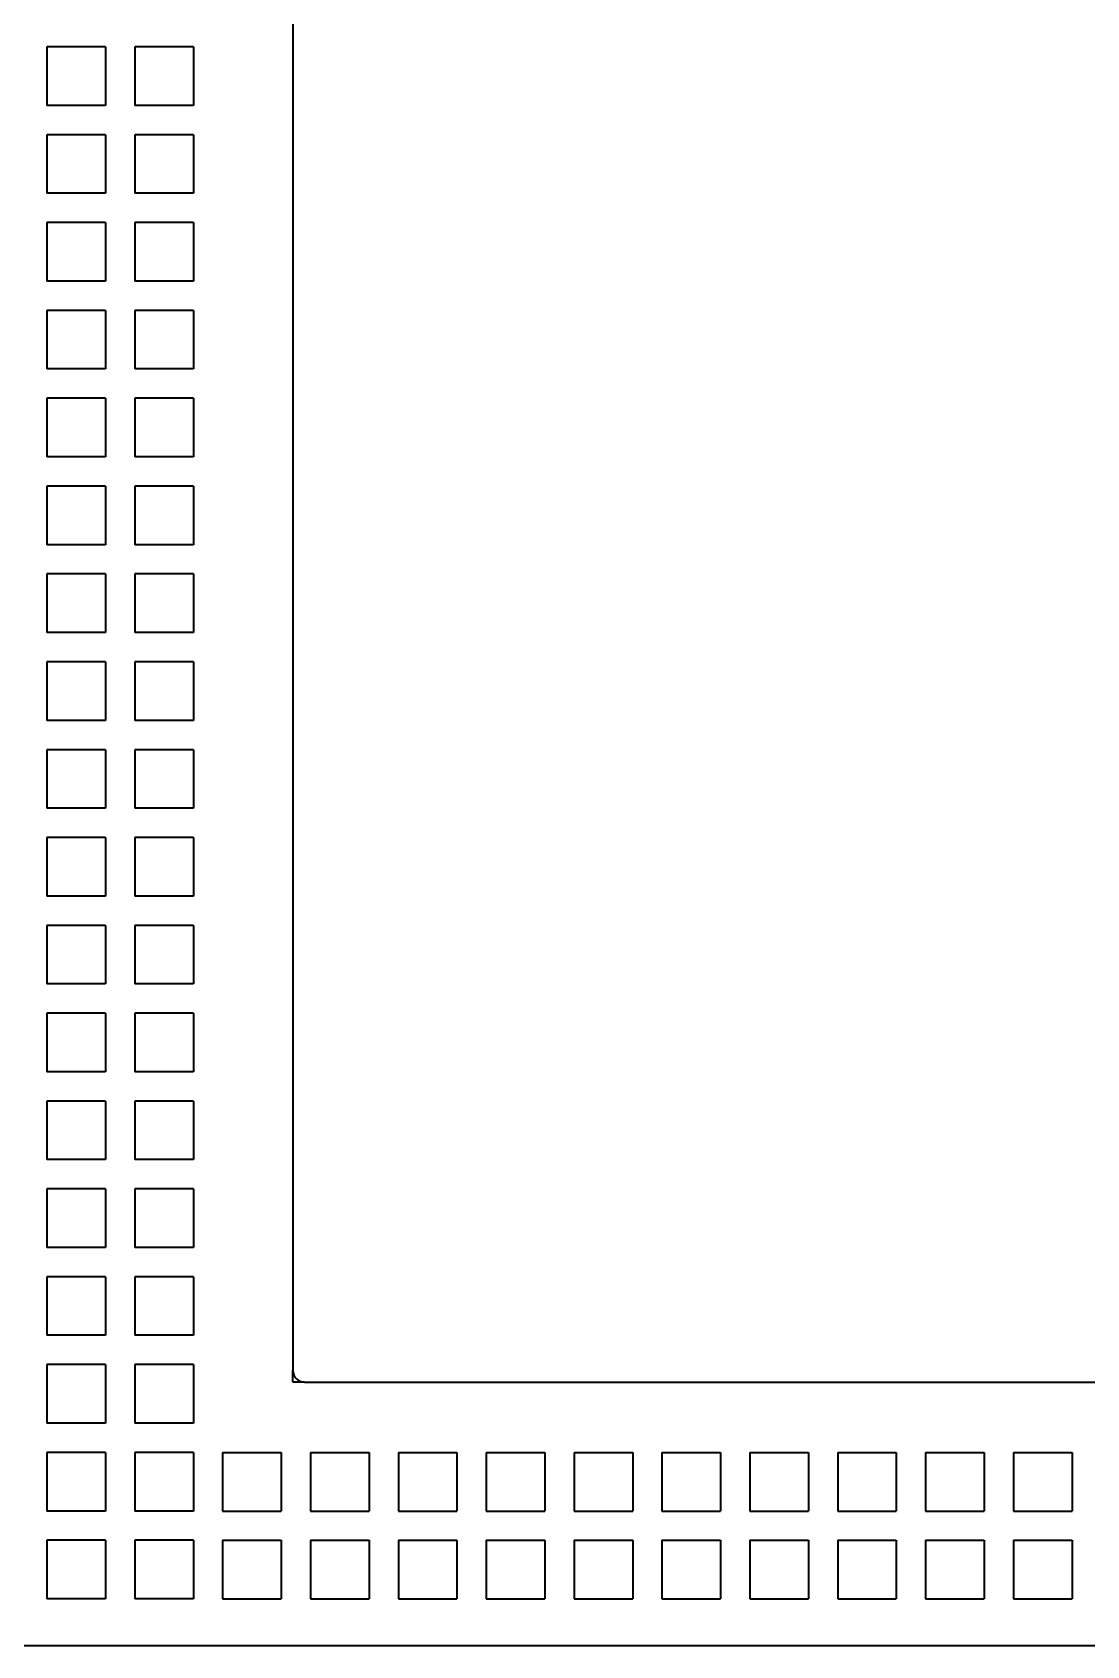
# Model space of a CAD drawing. Header units: millimetres. Extents: x 0 to 840, y -1485 to 297.
# Drawn here: x 185.951 to 187.751, y -682.18 to -679.425 of the extents above; entities that cross this region are included whole.
import ezdxf

# ---------------------------------------------------------------- set-up
doc = ezdxf.new("R2010")
doc.units = ezdxf.units.MM

# ---------------------------------------------------------------- blocks, each defined once
blk = doc.blocks.new('XT2_3M ABB')
at = {"color": 7, "lineweight": 35}
for p, q in [((-2.25, 8.08), (-2.25, 4.02)), ((-2.1603, 4), (2.1603, 4)), ((3.95, 3.55), (-3.95, 3.55)), ((3.95, 3.55), (-3.95, 3.55)), ((3.95, 3.55), (-3.91, 3.55))]:
    blk.add_line(p, q, dxfattribs=at)
at = {"color": 7, "lineweight": 35, "ltscale": 0.025}
for p, q in [((-2.67, 6.28), (-2.67, 6.18)), ((-2.57, 6.28), (-2.67, 6.28)), ((-2.67, 6.28), (-2.67, 6.18)), ((-2.57, 6.28), (-2.67, 6.28)), ((-2.57, 6.28), (-2.57, 6.18)), ((-2.57, 6.28), (-2.57, 6.18)), ((-2.52, 6.28), (-2.52, 6.18)), ((-2.42, 6.28), (-2.52, 6.28)), ((-2.52, 6.28), (-2.52, 6.18)), ((-2.42, 6.28), (-2.52, 6.28)), ((-2.42, 6.28), (-2.42, 6.18)), ((-2.42, 6.28), (-2.42, 6.18)), ((-2.57, 6.18), (-2.67, 6.18)), ((-2.57, 6.18), (-2.67, 6.18)), ((-2.42, 6.18), (-2.52, 6.18)), ((-2.42, 6.18), (-2.52, 6.18)), ((-2.67, 6.13), (-2.67, 6.03)), ((-2.57, 6.13), (-2.67, 6.13)), ((-2.67, 6.13), (-2.67, 6.03)), ((-2.57, 6.13), (-2.67, 6.13)), ((-2.57, 6.13), (-2.57, 6.03)), ((-2.57, 6.13), (-2.57, 6.03)), ((-2.52, 6.13), (-2.52, 6.03)), ((-2.42, 6.13), (-2.52, 6.13)), ((-2.52, 6.13), (-2.52, 6.03)), ((-2.42, 6.13), (-2.52, 6.13)), ((-2.42, 6.13), (-2.42, 6.03)), ((-2.42, 6.13), (-2.42, 6.03)), ((-2.57, 6.03), (-2.67, 6.03)), ((-2.57, 6.03), (-2.67, 6.03)), ((-2.42, 6.03), (-2.52, 6.03)), ((-2.42, 6.03), (-2.52, 6.03)), ((-2.67, 5.98), (-2.67, 5.88)), ((-2.57, 5.98), (-2.67, 5.98)), ((-2.67, 5.98), (-2.67, 5.88)), ((-2.57, 5.98), (-2.67, 5.98)), ((-2.57, 5.98), (-2.57, 5.88)), ((-2.57, 5.98), (-2.57, 5.88)), ((-2.52, 5.98), (-2.52, 5.88)), ((-2.42, 5.98), (-2.52, 5.98)), ((-2.52, 5.98), (-2.52, 5.88)), ((-2.42, 5.98), (-2.52, 5.98)), ((-2.42, 5.98), (-2.42, 5.88)), ((-2.42, 5.98), (-2.42, 5.88)), ((-2.57, 5.88), (-2.67, 5.88)), ((-2.57, 5.88), (-2.67, 5.88)), ((-2.42, 5.88), (-2.52, 5.88)), ((-2.42, 5.88), (-2.52, 5.88)), ((-2.67, 5.83), (-2.67, 5.73)), ((-2.57, 5.83), (-2.67, 5.83)), ((-2.67, 5.83), (-2.67, 5.73)), ((-2.57, 5.83), (-2.67, 5.83)), ((-2.57, 5.83), (-2.57, 5.73)), ((-2.57, 5.83), (-2.57, 5.73)), ((-2.52, 5.83), (-2.52, 5.73)), ((-2.42, 5.83), (-2.52, 5.83)), ((-2.52, 5.83), (-2.52, 5.73)), ((-2.42, 5.83), (-2.52, 5.83)), ((-2.42, 5.83), (-2.42, 5.73)), ((-2.42, 5.83), (-2.42, 5.73)), ((-2.57, 5.73), (-2.67, 5.73)), ((-2.57, 5.73), (-2.67, 5.73)), ((-2.42, 5.73), (-2.52, 5.73)), ((-2.42, 5.73), (-2.52, 5.73)), ((-2.67, 5.68), (-2.67, 5.58)), ((-2.57, 5.68), (-2.67, 5.68)), ((-2.67, 5.68), (-2.67, 5.58)), ((-2.57, 5.68), (-2.67, 5.68)), ((-2.57, 5.68), (-2.57, 5.58)), ((-2.57, 5.68), (-2.57, 5.58)), ((-2.52, 5.68), (-2.52, 5.58)), ((-2.42, 5.68), (-2.52, 5.68)), ((-2.52, 5.68), (-2.52, 5.58)), ((-2.42, 5.68), (-2.52, 5.68)), ((-2.42, 5.68), (-2.42, 5.58)), ((-2.42, 5.68), (-2.42, 5.58)), ((-2.57, 5.58), (-2.67, 5.58)), ((-2.57, 5.58), (-2.67, 5.58)), ((-2.42, 5.58), (-2.52, 5.58)), ((-2.42, 5.58), (-2.52, 5.58)), ((-2.67, 5.53), (-2.67, 5.43)), ((-2.57, 5.53), (-2.67, 5.53)), ((-2.67, 5.53), (-2.67, 5.43)), ((-2.57, 5.53), (-2.67, 5.53)), ((-2.57, 5.53), (-2.57, 5.43)), ((-2.57, 5.53), (-2.57, 5.43)), ((-2.52, 5.53), (-2.52, 5.43)), ((-2.42, 5.53), (-2.52, 5.53)), ((-2.52, 5.53), (-2.52, 5.43)), ((-2.42, 5.53), (-2.52, 5.53)), ((-2.42, 5.53), (-2.42, 5.43)), ((-2.42, 5.53), (-2.42, 5.43)), ((-2.57, 5.43), (-2.67, 5.43)), ((-2.57, 5.43), (-2.67, 5.43)), ((-2.42, 5.43), (-2.52, 5.43)), ((-2.42, 5.43), (-2.52, 5.43)), ((-2.67, 5.38), (-2.67, 5.28)), ((-2.57, 5.38), (-2.67, 5.38)), ((-2.67, 5.38), (-2.67, 5.28)), ((-2.57, 5.38), (-2.67, 5.38)), ((-2.57, 5.38), (-2.57, 5.28)), ((-2.57, 5.38), (-2.57, 5.28)), ((-2.52, 5.38), (-2.52, 5.28)), ((-2.42, 5.38), (-2.52, 5.38)), ((-2.52, 5.38), (-2.52, 5.28)), ((-2.42, 5.38), (-2.52, 5.38)), ((-2.42, 5.38), (-2.42, 5.28)), ((-2.42, 5.38), (-2.42, 5.28)), ((-2.57, 5.28), (-2.67, 5.28)), ((-2.57, 5.28), (-2.67, 5.28)), ((-2.42, 5.28), (-2.52, 5.28)), ((-2.42, 5.28), (-2.52, 5.28)), ((-2.67, 5.23), (-2.67, 5.13)), ((-2.57, 5.23), (-2.67, 5.23)), ((-2.67, 5.23), (-2.67, 5.13)), ((-2.57, 5.23), (-2.67, 5.23)), ((-2.57, 5.23), (-2.57, 5.13)), ((-2.57, 5.23), (-2.57, 5.13)), ((-2.52, 5.23), (-2.52, 5.13)), ((-2.42, 5.23), (-2.52, 5.23)), ((-2.52, 5.23), (-2.52, 5.13)), ((-2.42, 5.23), (-2.52, 5.23)), ((-2.42, 5.23), (-2.42, 5.13)), ((-2.42, 5.23), (-2.42, 5.13)), ((-2.57, 5.13), (-2.67, 5.13)), ((-2.57, 5.13), (-2.67, 5.13)), ((-2.42, 5.13), (-2.52, 5.13)), ((-2.42, 5.13), (-2.52, 5.13)), ((-2.67, 5.08), (-2.67, 4.98)), ((-2.57, 5.08), (-2.67, 5.08)), ((-2.67, 5.08), (-2.67, 4.98)), ((-2.57, 5.08), (-2.67, 5.08)), ((-2.57, 5.08), (-2.57, 4.98)), ((-2.57, 5.08), (-2.57, 4.98)), ((-2.52, 5.08), (-2.52, 4.98)), ((-2.42, 5.08), (-2.52, 5.08)), ((-2.52, 5.08), (-2.52, 4.98)), ((-2.42, 5.08), (-2.52, 5.08)), ((-2.42, 5.08), (-2.42, 4.98)), ((-2.42, 5.08), (-2.42, 4.98)), ((-2.57, 4.98), (-2.67, 4.98)), ((-2.57, 4.98), (-2.67, 4.98)), ((-2.42, 4.98), (-2.52, 4.98)), ((-2.42, 4.98), (-2.52, 4.98)), ((-2.67, 4.93), (-2.67, 4.83)), ((-2.57, 4.93), (-2.67, 4.93)), ((-2.67, 4.93), (-2.67, 4.83)), ((-2.57, 4.93), (-2.67, 4.93)), ((-2.57, 4.93), (-2.57, 4.83)), ((-2.57, 4.93), (-2.57, 4.83)), ((-2.52, 4.93), (-2.52, 4.83)), ((-2.42, 4.93), (-2.52, 4.93)), ((-2.52, 4.93), (-2.52, 4.83)), ((-2.42, 4.93), (-2.52, 4.93)), ((-2.42, 4.93), (-2.42, 4.83)), ((-2.42, 4.93), (-2.42, 4.83)), ((-2.57, 4.83), (-2.67, 4.83)), ((-2.57, 4.83), (-2.67, 4.83)), ((-2.42, 4.83), (-2.52, 4.83)), ((-2.42, 4.83), (-2.52, 4.83)), ((-2.67, 4.78), (-2.67, 4.68)), ((-2.57, 4.78), (-2.67, 4.78)), ((-2.67, 4.78), (-2.67, 4.68)), ((-2.57, 4.78), (-2.67, 4.78)), ((-2.57, 4.78), (-2.57, 4.68)), ((-2.57, 4.78), (-2.57, 4.68)), ((-2.52, 4.78), (-2.52, 4.68)), ((-2.42, 4.78), (-2.52, 4.78)), ((-2.52, 4.78), (-2.52, 4.68)), ((-2.42, 4.78), (-2.52, 4.78)), ((-2.42, 4.78), (-2.42, 4.68)), ((-2.42, 4.78), (-2.42, 4.68)), ((-2.57, 4.68), (-2.67, 4.68)), ((-2.57, 4.68), (-2.67, 4.68)), ((-2.42, 4.68), (-2.52, 4.68)), ((-2.42, 4.68), (-2.52, 4.68)), ((-2.67, 4.63), (-2.67, 4.53)), ((-2.57, 4.63), (-2.67, 4.63)), ((-2.67, 4.63), (-2.67, 4.53)), ((-2.57, 4.63), (-2.67, 4.63)), ((-2.57, 4.63), (-2.57, 4.53)), ((-2.57, 4.63), (-2.57, 4.53)), ((-2.52, 4.63), (-2.52, 4.53)), ((-2.42, 4.63), (-2.52, 4.63)), ((-2.52, 4.63), (-2.52, 4.53)), ((-2.42, 4.63), (-2.52, 4.63)), ((-2.42, 4.63), (-2.42, 4.53)), ((-2.42, 4.63), (-2.42, 4.53)), ((-2.57, 4.53), (-2.67, 4.53)), ((-2.57, 4.53), (-2.67, 4.53)), ((-2.42, 4.53), (-2.52, 4.53)), ((-2.42, 4.53), (-2.52, 4.53)), ((-2.67, 4.48), (-2.67, 4.38)), ((-2.57, 4.48), (-2.67, 4.48)), ((-2.67, 4.48), (-2.67, 4.38)), ((-2.57, 4.48), (-2.67, 4.48)), ((-2.57, 4.48), (-2.57, 4.38)), ((-2.57, 4.48), (-2.57, 4.38)), ((-2.52, 4.48), (-2.52, 4.38)), ((-2.42, 4.48), (-2.52, 4.48)), ((-2.52, 4.48), (-2.52, 4.38)), ((-2.42, 4.48), (-2.52, 4.48)), ((-2.42, 4.48), (-2.42, 4.38)), ((-2.42, 4.48), (-2.42, 4.38)), ((-2.57, 4.38), (-2.67, 4.38)), ((-2.57, 4.38), (-2.67, 4.38)), ((-2.42, 4.38), (-2.52, 4.38)), ((-2.42, 4.38), (-2.52, 4.38)), ((-2.67, 4.33), (-2.67, 4.23)), ((-2.57, 4.33), (-2.67, 4.33)), ((-2.67, 4.33), (-2.67, 4.23)), ((-2.57, 4.33), (-2.67, 4.33)), ((-2.57, 4.33), (-2.57, 4.23)), ((-2.57, 4.33), (-2.57, 4.23)), ((-2.52, 4.33), (-2.52, 4.23)), ((-2.42, 4.33), (-2.52, 4.33)), ((-2.52, 4.33), (-2.52, 4.23)), ((-2.42, 4.33), (-2.52, 4.33)), ((-2.42, 4.33), (-2.42, 4.23)), ((-2.42, 4.33), (-2.42, 4.23)), ((-2.57, 4.23), (-2.67, 4.23)), ((-2.57, 4.23), (-2.67, 4.23)), ((-2.42, 4.23), (-2.52, 4.23)), ((-2.42, 4.23), (-2.52, 4.23)), ((-2.67, 4.18), (-2.67, 4.08)), ((-2.57, 4.18), (-2.67, 4.18)), ((-2.67, 4.18), (-2.67, 4.08)), ((-2.57, 4.18), (-2.67, 4.18)), ((-2.57, 4.18), (-2.57, 4.08)), ((-2.57, 4.18), (-2.57, 4.08)), ((-2.52, 4.18), (-2.52, 4.08)), ((-2.42, 4.18), (-2.52, 4.18)), ((-2.52, 4.18), (-2.52, 4.08)), ((-2.42, 4.18), (-2.52, 4.18)), ((-2.42, 4.18), (-2.42, 4.08)), ((-2.42, 4.18), (-2.42, 4.08)), ((-2.57, 4.08), (-2.67, 4.08)), ((-2.57, 4.08), (-2.67, 4.08)), ((-2.42, 4.08), (-2.52, 4.08)), ((-2.42, 4.08), (-2.52, 4.08)), ((-2.67, 4.03), (-2.67, 3.93)), ((-2.57, 4.03), (-2.67, 4.03)), ((-2.67, 4.03), (-2.67, 3.93)), ((-2.57, 4.03), (-2.67, 4.03)), ((-2.57, 4.03), (-2.57, 3.93)), ((-2.57, 4.03), (-2.57, 3.93)), ((-2.52, 4.03), (-2.52, 3.93)), ((-2.42, 4.03), (-2.52, 4.03)), ((-2.52, 4.03), (-2.52, 3.93)), ((-2.42, 4.03), (-2.52, 4.03)), ((-2.42, 4.03), (-2.42, 3.93)), ((-2.42, 4.03), (-2.42, 3.93)), ((-2.57, 3.93), (-2.67, 3.93)), ((-2.57, 3.93), (-2.67, 3.93)), ((-2.42, 3.93), (-2.52, 3.93)), ((-2.42, 3.93), (-2.52, 3.93)), ((-2.67, 3.88), (-2.67, 3.78)), ((-2.57, 3.88), (-2.67, 3.88)), ((-2.67, 3.88), (-2.67, 3.78)), ((-2.57, 3.88), (-2.67, 3.88)), ((-2.57, 3.88), (-2.57, 3.78)), ((-2.57, 3.88), (-2.57, 3.78)), ((-2.52, 3.88), (-2.52, 3.78)), ((-2.42, 3.88), (-2.52, 3.88)), ((-2.52, 3.88), (-2.52, 3.78)), ((-2.42, 3.88), (-2.52, 3.88)), ((-2.42, 3.88), (-2.42, 3.78)), ((-2.42, 3.88), (-2.42, 3.78)), ((-2.37, 3.88), (-2.37, 3.78)), ((-2.37, 3.88), (-2.27, 3.88)), ((-2.37, 3.88), (-2.37, 3.78)), ((-2.37, 3.88), (-2.27, 3.88)), ((-2.27, 3.88), (-2.27, 3.78)), ((-2.27, 3.88), (-2.27, 3.78)), ((-2.22, 3.88), (-2.22, 3.78)), ((-2.22, 3.88), (-2.12, 3.88)), ((-2.22, 3.88), (-2.22, 3.78)), ((-2.22, 3.88), (-2.12, 3.88)), ((-2.12, 3.88), (-2.12, 3.78)), ((-2.12, 3.88), (-2.12, 3.78)), ((-2.07, 3.88), (-2.07, 3.78)), ((-2.07, 3.88), (-1.97, 3.88)), ((-2.07, 3.88), (-2.07, 3.78)), ((-2.07, 3.88), (-1.97, 3.88)), ((-1.97, 3.88), (-1.97, 3.78)), ((-1.97, 3.88), (-1.97, 3.78)), ((-1.92, 3.88), (-1.92, 3.78)), ((-1.92, 3.88), (-1.82, 3.88)), ((-1.92, 3.88), (-1.92, 3.78)), ((-1.92, 3.88), (-1.82, 3.88)), ((-1.82, 3.88), (-1.82, 3.78)), ((-1.82, 3.88), (-1.82, 3.78)), ((-1.77, 3.88), (-1.77, 3.78)), ((-1.77, 3.88), (-1.67, 3.88)), ((-1.77, 3.88), (-1.77, 3.78)), ((-1.77, 3.88), (-1.67, 3.88)), ((-1.67, 3.88), (-1.67, 3.78)), ((-1.67, 3.88), (-1.67, 3.78)), ((-1.62, 3.88), (-1.62, 3.78)), ((-1.62, 3.88), (-1.52, 3.88)), ((-1.62, 3.88), (-1.62, 3.78)), ((-1.62, 3.88), (-1.52, 3.88)), ((-1.52, 3.88), (-1.52, 3.78)), ((-1.52, 3.88), (-1.52, 3.78)), ((-1.47, 3.88), (-1.47, 3.78)), ((-1.47, 3.88), (-1.37, 3.88)), ((-1.47, 3.88), (-1.47, 3.78)), ((-1.47, 3.88), (-1.37, 3.88)), ((-1.37, 3.88), (-1.37, 3.78)), ((-1.37, 3.88), (-1.37, 3.78)), ((-1.32, 3.88), (-1.32, 3.78)), ((-1.32, 3.88), (-1.22, 3.88)), ((-1.32, 3.88), (-1.32, 3.78)), ((-1.32, 3.88), (-1.22, 3.88)), ((-1.22, 3.88), (-1.22, 3.78)), ((-1.22, 3.88), (-1.22, 3.78)), ((-1.17, 3.88), (-1.17, 3.78)), ((-1.17, 3.88), (-1.07, 3.88)), ((-1.17, 3.88), (-1.17, 3.78)), ((-1.17, 3.88), (-1.07, 3.88)), ((-1.07, 3.88), (-1.07, 3.78)), ((-1.07, 3.88), (-1.07, 3.78)), ((-1.02, 3.88), (-1.02, 3.78)), ((-1.02, 3.88), (-0.92, 3.88)), ((-1.02, 3.88), (-1.02, 3.78)), ((-1.02, 3.88), (-0.92, 3.88)), ((-0.92, 3.88), (-0.92, 3.78)), ((-0.92, 3.88), (-0.92, 3.78)), ((-2.57, 3.78), (-2.67, 3.78)), ((-2.57, 3.78), (-2.67, 3.78)), ((-2.42, 3.78), (-2.52, 3.78)), ((-2.42, 3.78), (-2.52, 3.78)), ((-2.37, 3.78), (-2.27, 3.78)), ((-2.37, 3.78), (-2.27, 3.78)), ((-2.22, 3.78), (-2.12, 3.78)), ((-2.22, 3.78), (-2.12, 3.78)), ((-2.07, 3.78), (-1.97, 3.78)), ((-2.07, 3.78), (-1.97, 3.78)), ((-1.92, 3.78), (-1.82, 3.78)), ((-1.92, 3.78), (-1.82, 3.78)), ((-1.77, 3.78), (-1.67, 3.78)), ((-1.77, 3.78), (-1.67, 3.78)), ((-1.62, 3.78), (-1.52, 3.78)), ((-1.62, 3.78), (-1.52, 3.78)), ((-1.47, 3.78), (-1.37, 3.78)), ((-1.47, 3.78), (-1.37, 3.78)), ((-1.32, 3.78), (-1.22, 3.78)), ((-1.32, 3.78), (-1.22, 3.78)), ((-1.17, 3.78), (-1.07, 3.78)), ((-1.17, 3.78), (-1.07, 3.78)), ((-1.02, 3.78), (-0.92, 3.78)), ((-1.02, 3.78), (-0.92, 3.78)), ((-2.67, 3.73), (-2.67, 3.63)), ((-2.57, 3.73), (-2.67, 3.73)), ((-2.67, 3.73), (-2.67, 3.63)), ((-2.57, 3.73), (-2.67, 3.73)), ((-2.57, 3.73), (-2.57, 3.63)), ((-2.57, 3.73), (-2.57, 3.63)), ((-2.52, 3.73), (-2.52, 3.63)), ((-2.42, 3.73), (-2.52, 3.73)), ((-2.52, 3.73), (-2.52, 3.63)), ((-2.42, 3.73), (-2.52, 3.73)), ((-2.42, 3.73), (-2.42, 3.63)), ((-2.42, 3.73), (-2.42, 3.63)), ((-2.37, 3.73), (-2.37, 3.63)), ((-2.37, 3.73), (-2.27, 3.73)), ((-2.37, 3.73), (-2.37, 3.63)), ((-2.37, 3.73), (-2.27, 3.73)), ((-2.27, 3.73), (-2.27, 3.63)), ((-2.27, 3.73), (-2.27, 3.63)), ((-2.22, 3.73), (-2.22, 3.63)), ((-2.22, 3.73), (-2.12, 3.73)), ((-2.22, 3.73), (-2.22, 3.63)), ((-2.22, 3.73), (-2.12, 3.73)), ((-2.12, 3.73), (-2.12, 3.63)), ((-2.12, 3.73), (-2.12, 3.63)), ((-2.07, 3.73), (-2.07, 3.63)), ((-2.07, 3.73), (-1.97, 3.73)), ((-2.07, 3.73), (-2.07, 3.63)), ((-2.07, 3.73), (-1.97, 3.73)), ((-1.97, 3.73), (-1.97, 3.63)), ((-1.97, 3.73), (-1.97, 3.63)), ((-1.92, 3.73), (-1.92, 3.63)), ((-1.92, 3.73), (-1.82, 3.73)), ((-1.92, 3.73), (-1.92, 3.63)), ((-1.92, 3.73), (-1.82, 3.73)), ((-1.82, 3.73), (-1.82, 3.63)), ((-1.82, 3.73), (-1.82, 3.63)), ((-1.77, 3.73), (-1.77, 3.63)), ((-1.77, 3.73), (-1.67, 3.73)), ((-1.77, 3.73), (-1.77, 3.63)), ((-1.77, 3.73), (-1.67, 3.73)), ((-1.67, 3.73), (-1.67, 3.63)), ((-1.67, 3.73), (-1.67, 3.63)), ((-1.62, 3.73), (-1.62, 3.63)), ((-1.62, 3.73), (-1.52, 3.73)), ((-1.62, 3.73), (-1.62, 3.63)), ((-1.62, 3.73), (-1.52, 3.73)), ((-1.52, 3.73), (-1.52, 3.63)), ((-1.52, 3.73), (-1.52, 3.63)), ((-1.47, 3.73), (-1.47, 3.63)), ((-1.47, 3.73), (-1.37, 3.73)), ((-1.47, 3.73), (-1.47, 3.63)), ((-1.47, 3.73), (-1.37, 3.73)), ((-1.37, 3.73), (-1.37, 3.63)), ((-1.37, 3.73), (-1.37, 3.63)), ((-1.32, 3.73), (-1.32, 3.63)), ((-1.32, 3.73), (-1.22, 3.73)), ((-1.32, 3.73), (-1.32, 3.63)), ((-1.32, 3.73), (-1.22, 3.73)), ((-1.22, 3.73), (-1.22, 3.63)), ((-1.22, 3.73), (-1.22, 3.63)), ((-1.17, 3.73), (-1.17, 3.63)), ((-1.17, 3.73), (-1.07, 3.73)), ((-1.17, 3.73), (-1.17, 3.63)), ((-1.17, 3.73), (-1.07, 3.73)), ((-1.07, 3.73), (-1.07, 3.63)), ((-1.07, 3.73), (-1.07, 3.63)), ((-1.02, 3.73), (-1.02, 3.63)), ((-1.02, 3.73), (-0.92, 3.73)), ((-1.02, 3.73), (-1.02, 3.63)), ((-1.02, 3.73), (-0.92, 3.73)), ((-0.92, 3.73), (-0.92, 3.63)), ((-0.92, 3.73), (-0.92, 3.63)), ((-2.57, 3.63), (-2.67, 3.63)), ((-2.57, 3.63), (-2.67, 3.63)), ((-2.42, 3.63), (-2.52, 3.63)), ((-2.42, 3.63), (-2.52, 3.63)), ((-2.37, 3.63), (-2.27, 3.63)), ((-2.37, 3.63), (-2.27, 3.63)), ((-2.22, 3.63), (-2.12, 3.63)), ((-2.22, 3.63), (-2.12, 3.63)), ((-2.07, 3.63), (-1.97, 3.63)), ((-2.07, 3.63), (-1.97, 3.63)), ((-1.92, 3.63), (-1.82, 3.63)), ((-1.92, 3.63), (-1.82, 3.63)), ((-1.77, 3.63), (-1.67, 3.63)), ((-1.77, 3.63), (-1.67, 3.63)), ((-1.62, 3.63), (-1.52, 3.63)), ((-1.62, 3.63), (-1.52, 3.63)), ((-1.47, 3.63), (-1.37, 3.63)), ((-1.47, 3.63), (-1.37, 3.63)), ((-1.32, 3.63), (-1.22, 3.63)), ((-1.32, 3.63), (-1.22, 3.63)), ((-1.17, 3.63), (-1.07, 3.63)), ((-1.17, 3.63), (-1.07, 3.63)), ((-1.02, 3.63), (-0.92, 3.63)), ((-1.02, 3.63), (-0.92, 3.63))]:
    blk.add_line(p, q, dxfattribs=at)
at = {"color": 7, "lineweight": 35, "ltscale": 0.004979}
blk.add_line((-2.25, 4), (-2.25, 4.0199), dxfattribs=at)
blk.add_line((-2.25, 4), (-2.25, 4.0199), dxfattribs=at)
at = {"color": 7, "lineweight": 35, "ltscale": 0.004978}
blk.add_line((-2.2301, 4), (-2.25, 4), dxfattribs=at)
blk.add_line((-2.2301, 4), (-2.25, 4), dxfattribs=at)
at = {"color": 7, "lineweight": 35, "ltscale": 0.017437}
blk.add_line((-2.23, 4), (-2.1603, 4), dxfattribs=at)
at = {"color": 7, "lineweight": 35}
blk.add_arc((-2.23, 4.02), 0.02, 180, 270, dxfattribs=at)

msp = doc.modelspace()

# ---------------------------------------------------------------- block references
msp.add_blockref('XT2_3M ABB', (188.6457, -685.7301))

doc.saveas('drawing.dxf')
